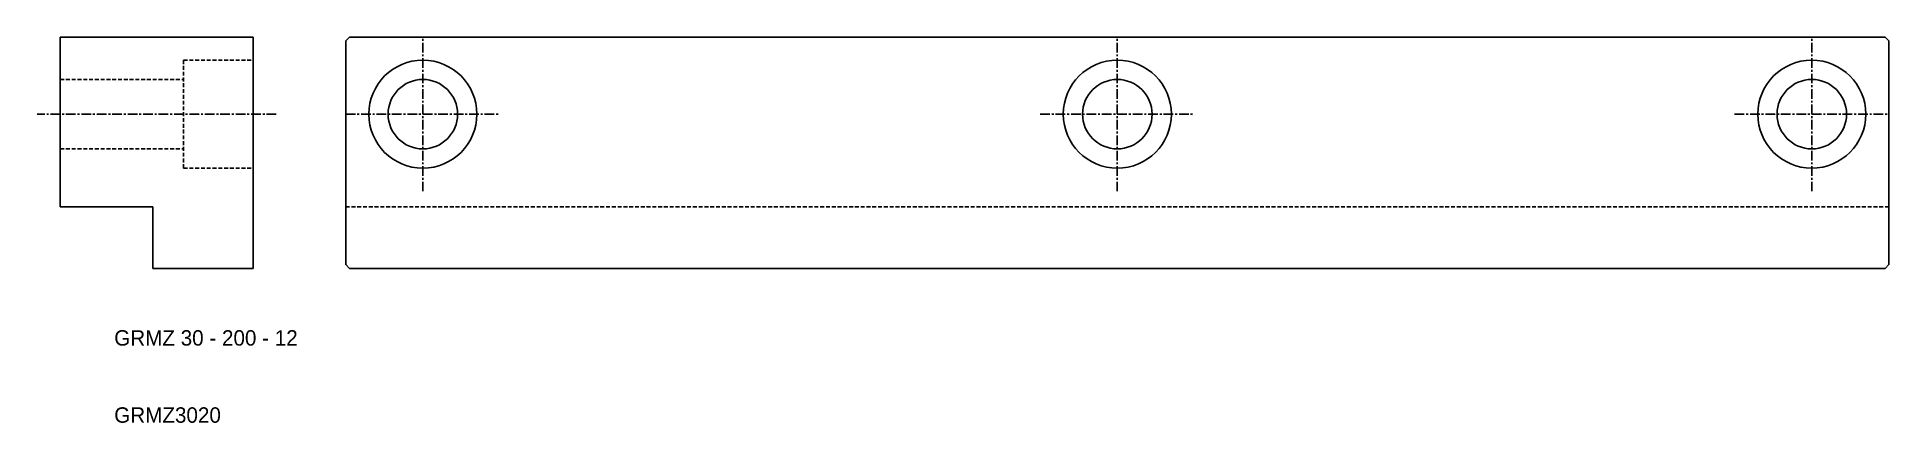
# Model space of a CAD drawing. Extents: x 0 to 240, y 10 to 60.
import ezdxf

# ---------------------------------------------------------------- set-up
doc = ezdxf.new("R2010")
doc.units = 0
doc.linetypes.add('CENTER', pattern=[2, 1.25, -0.25, 0.25, -0.25])
doc.linetypes.add('DASHED', pattern=[0.75, 0.5, -0.25])
doc.layers.get('0').update_dxf_attribs({"linetype": 'CONTINUOUS'})
doc.layers.add('CENTER', color=1, linetype='CENTER')

msp = doc.modelspace()

# ---------------------------------------------------------------- linework, layer by layer
at = {"color": 7, "linetype": 'CONTINUOUS'}
for p, q in [((3, 60), (3, 38)), ((28, 60), (3, 60)), ((28, 60), (28, 30)), ((3, 38), (15, 38)), ((15, 38), (15, 30)), ((15, 30), (28, 30))]:
    msp.add_line(p, q, dxfattribs=at)
at = {"color": 3, "linetype": 'DASHED'}
for p, q in [((19, 43), (19, 57)), ((19, 57), (28, 57)), ((3, 54.5), (19, 54.5)), ((3, 45.5), (19, 45.5)), ((19, 43), (28, 43)), ((40, 38), (240, 38))]:
    msp.add_line(p, q, dxfattribs=at)
at = {"color": 7, "linetype": 'CONTINUOUS'}
msp.add_lwpolyline([(40.5, 30), (239.5, 30), (240, 30.5), (240, 59.5), (239.5, 60), (40.5, 60), (40, 59.5), (40, 30.5)], close=True, dxfattribs=at)
for centre, radius in [((50, 50), 7), ((140, 50), 7), ((230, 50), 7), ((50, 50), 4.5), ((140, 50), 4.5), ((230, 50), 4.5)]:
    msp.add_circle(centre, radius, dxfattribs=at)
at = {"layer": 'CENTER', "color": 1, "linetype": 'CENTER'}
for p, q in [((50, 40), (50, 60)), ((140, 40), (140, 60)), ((230, 40), (230, 60)), ((31, 50), (0, 50)), ((40, 50), (60, 50)), ((130, 50), (150, 50)), ((220, 50), (240, 50))]:
    msp.add_line(p, q, dxfattribs=at)

# ---------------------------------------------------------------- texts
at = {"color": 7, "linetype": 'CONTINUOUS'}
for s, p in [('GRMZ 30 - 200 - 12', (10, 20)), ('GRMZ3020', (10, 10))]:
    msp.add_text(s, height=2, dxfattribs=at).set_placement(p)

doc.saveas('drawing.dxf')
